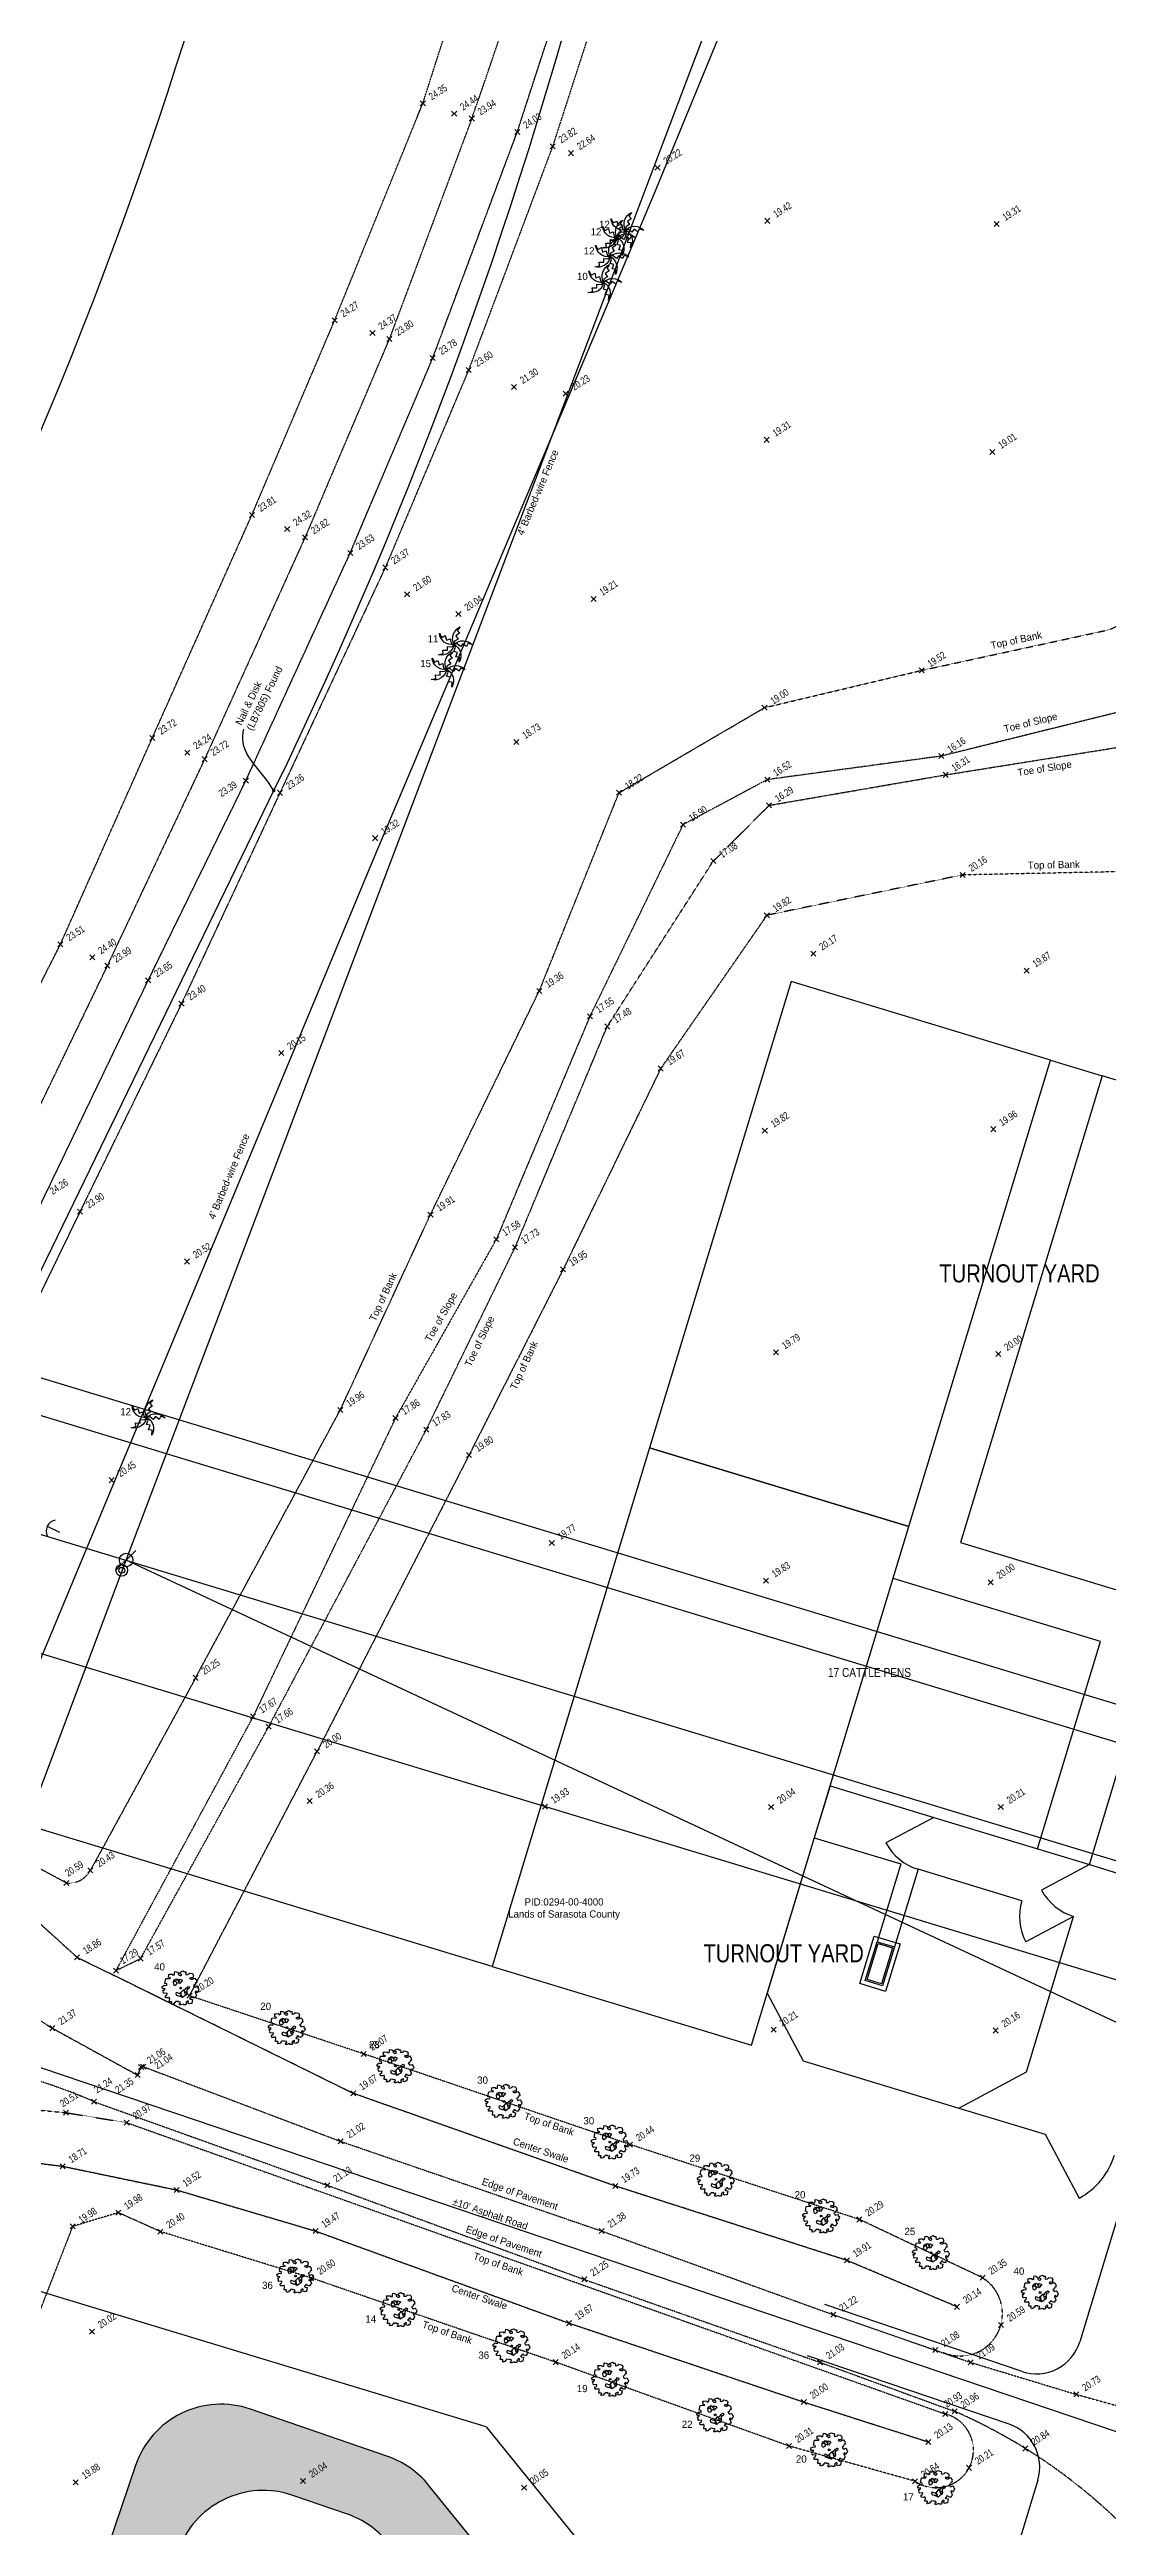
# Model space of a CAD drawing. Header units: inches. Extents: x -625442 to 34963, y -27993 to 66986.
# Drawn here: x -460169 to -457358, y 29336 to 35919 of the extents above; entities that cross this region are included whole.
import ezdxf
from ezdxf.enums import TextEntityAlignment as Align

# ---------------------------------------------------------------- set-up
doc = ezdxf.new("R2010")
doc.units = ezdxf.units.IN
doc.header["$LTSCALE"] = 0.5
doc.header["$MEASUREMENT"] = 0
for name, pattern in [('CENTER2', [1.125, 0.75, -0.125, 0.125, -0.125]), ('CENTERX2', [4, 2.5, -0.5, 0.5, -0.5]), ('DASHED2', [0.375, 0.25, -0.125]), ('DIVIDE2', [0.625, 0.25, -0.125, 0, -0.125, 0, -0.125])]:
    doc.linetypes.add(name, pattern=pattern)
for name, color, linetype in [('A-ANNO-TEXT', 30, 'Continuous'), ('BOUNDARY', 7, 'Continuous'), ('CL_ROAD', 227, 'CENTER2'), ('CL_SWALE', 227, 'CENTERX2'), ('EASEMENT', 7, 'Continuous'), ('EDGE OF PAVEMENT', 253, 'DASHED2'), ('FENCE', 7, 'FEN_LINE'), ('GUY WIRE', 10, 'Continuous'), ('OVERHEAD WIRE', 251, 'OHE_POWER_LINE'), ('P-BELOW-LIGHT', 143, 'Continuous'), ('P-WALL', 90, 'Continuous'), ('POWER POLE WOODMARK', 2, 'Continuous'), ('SPOT ELEVATION TEXT', 252, 'Continuous'), ('SURVEY MONUMENTS', 1, 'Continuous'), ('TEXT', 7, 'Continuous'), ('TOE OF SLOPE', 36, 'DIVIDE2'), ('TOP OF BANK', 252, 'DASHED2'), ('Trees-Anno', 43, 'Continuous'), ('TreesMARK', 46, 'Continuous'), ('U Pedestal', 3, 'Continuous')]:
    doc.layers.add(name, color=color, linetype=linetype)
doc.styles.add('1-8T', font='Arial.ttf', dxfattribs={"width": 0.8, "height": 24})
doc.styles.add('BLDG', font='IC-Romans.shx', dxfattribs={"width": 0.8})
doc.styles.add('ROMANS', font='ROMANS.SHX', dxfattribs={"height": 0.2})
doc.styles.get("Standard").update_dxf_attribs({"font": 'Arial.ttf'})
doc.styles.add('TXT', font='IC-Romans.shx')
doc.linetypes.add('FEN_LINE', pattern='A,0.5,-0.2,[" X ",Standard,S=0.1,R=0,X=-0.1,Y=-0.05],-0.25', length=0.95)
doc.linetypes.add('OHE_POWER_LINE', pattern='A,0.43,["OE",ROMANS,S=0.07,R=0,X=0,Y=-0.036398],0.009979,-0.121091', length=0.56107)
doc.dimstyles.new('20 SCALE', dxfattribs={"dimtxt": 1.6, "dimasz": 2, "dimexe": 0.18, "dimexo": 0.0625, "dimgap": 0.04, "dimtad": 0, "dimdec": 1, "dimzin": 0, "dimdsep": 46, "dimtxsty": 'BLDG', "dimcen": 0.09, "dimaunit": 1, "dimadec": 4, "dimazin": 0, "dimtfac": 1, "dimtdec": 1, "dimtofl": 0, "dimtmove": 2, "dimatfit": 3, "dimfxl": 1, "dimtolj": 1, "dimtzin": 0, "dimarcsym": 0})

# ---------------------------------------------------------------- blocks, each defined once
blk = doc.blocks.new('SPT10')
at = {"color": 0, "linetype": 'Continuous'}
for p, q in [((-0.35, -0.35), (0.35, 0.35)), ((0.35, -0.35), (-0.35, 0.35))]:
    blk.add_line(p, q, dxfattribs=at)
blk = doc.blocks.new('SPT3')
at = {"color": 0, "linetype": 'ByBlock', "const_width": 0.25, "flags": 128}
blk.add_lwpolyline([(-0.125, 0, 1), (0.125, 0, 1)], format="xyb", close=True, dxfattribs=at)
blk = doc.blocks.new('TREE11')
at = {"linetype": 'Continuous'}
for p, q in [((-0.134, 0.178), (-0.184, 0.176)), ((-0.156, 0.177), (-0.179, 0.211)), ((-0.132, 0.24), (-0.134, 0.178)), ((-0.134, 0.178), (-0.103, 0.129)), ((-0.094, 0.242), (-0.047, 0.184)), ((-0.034, 0.247), (-0.058, 0.14)), ((0.006, -0.194), (-0.03, -0.231)), ((0.008, -0.119), (0.006, -0.244)), ((0.008, -0.167), (0.027, -0.23)), ((0.027, -0.23), (0.058, -0.256)), ((0.065, -0.059), (0.113, -0.104)), ((0.096, -0.089), (0.115, -0.156)), ((0.113, -0.104), (0.17, -0.108)), ((0.115, -0.156), (0.157, -0.173)), ((0.141, -0.107), (0.163, -0.133))]:
    blk.add_line(p, q, dxfattribs=at)
for points in [[(-0.04, 0.357), (-0.015, 0.344), (0.008, 0.351), (0.028, 0.361), (0.015, 0.389), (-0.027, 0.402), (-0.019, 0.434), (0.006, 0.451), (0.063, 0.474), (0.102, 0.449), (0.138, 0.447), (0.147, 0.41), (0.136, 0.393), (0.141, 0.378), (0.17, 0.37), (0.196, 0.378), (0.22, 0.391), (0.243, 0.415), (0.313, 0.402), (0.339, 0.381), (0.35, 0.351), (0.344, 0.329), (0.34, 0.28), (0.289, 0.282), (0.248, 0.275), (0.265, 0.252), (0.293, 0.244), (0.328, 0.244), (0.361, 0.265), (0.39, 0.275), (0.412, 0.246), (0.437, 0.224), (0.433, 0.195), (0.446, 0.154), (0.413, 0.148), (0.388, 0.092), (0.354, 0.079), (0.368, 0.058), (0.388, 0.027), (0.422, 0.031), (0.457, 0.043), (0.483, 0.016), (0.474, 0.001), (0.503, -0.026), (0.494, -0.071), (0.476, -0.084), (0.45, -0.136), (0.429, -0.087), (0.398, -0.104), (0.399, -0.119), (0.44, -0.196), (0.432, -0.226), (0.411, -0.238), (0.409, -0.268), (0.363, -0.268), (0.329, -0.255), (0.315, -0.23), (0.28, -0.238), (0.276, -0.273), (0.246, -0.282), (0.266, -0.303), (0.327, -0.315), (0.32, -0.365), (0.306, -0.423), (0.28, -0.423), (0.248, -0.44), (0.207, -0.421), (0.216, -0.36), (0.179, -0.362), (0.166, -0.381), (0.14, -0.4), (0.162, -0.419), (0.138, -0.464), (0.091, -0.464), (0.072, -0.441), (0.001, -0.467), (-0.033, -0.467), (-0.028, -0.422), (-0.003, -0.413), (-0.014, -0.379), (-0.063, -0.389), (-0.062, -0.374), (-0.141, -0.37), (-0.149, -0.404), (-0.177, -0.406), (-0.18, -0.435), (-0.24, -0.45), (-0.26, -0.42), (-0.236, -0.405), (-0.254, -0.38), (-0.315, -0.38), (-0.303, -0.291), (-0.316, -0.259), (-0.349, -0.272), (-0.418, -0.27), (-0.422, -0.212), (-0.383, -0.196), (-0.372, -0.151), (-0.384, -0.142), (-0.455, -0.151), (-0.484, -0.125), (-0.473, -0.106), (-0.49, -0.053), (-0.458, -0.053), (-0.439, -0.033), (-0.432, -0.017), (-0.493, -0.016), (-0.518, 0.028), (-0.497, 0.053), (-0.45, 0.082), (-0.409, 0.069), (-0.382, 0.08), (-0.388, 0.119), (-0.437, 0.131), (-0.412, 0.266), (-0.287, 0.27), (-0.282, 0.283), (-0.337, 0.3), (-0.331, 0.357), (-0.341, 0.379), (-0.305, 0.383), (-0.238, 0.387), (-0.216, 0.358), (-0.176, 0.368), (-0.17, 0.404), (-0.164, 0.459), (-0.113, 0.45), (-0.059, 0.418), (-0.073, 0.387)], [(-0.118, 0.258), (-0.067, 0.236), (-0.022, 0.249), (0.027, 0.23), (0.047, 0.196), (0.015, 0.181), (-0.022, 0.128), (-0.087, 0.145), (-0.114, 0.117), (-0.121, 0.09), (-0.174, 0.064), (-0.194, 0.1), (-0.201, 0.17), (-0.18, 0.224), (-0.136, 0.243)], [(0.014, -0.114), (0.079, -0.044), (0.118, -0.048), (0.163, 0.008), (0.206, 0.048), (0.241, 0.034), (0.227, -0.023), (0.185, -0.025), (0.166, -0.07), (0.171, -0.149), (0.145, -0.196), (0.088, -0.232), (0.048, -0.263), (-0.004, -0.237), (-0.053, -0.224), (-0.108, -0.207), (-0.126, -0.167), (-0.115, -0.115), (-0.029, -0.154)]]:
    blk.add_lwpolyline(points, close=True, dxfattribs=at)
blk.add_circle((0, 0), 0.0248, dxfattribs=at)
blk = doc.blocks.new('TR_PALM')
at = {"flags": 128}
blk.add_lwpolyline([(0, 0, -0.423359), (0.213, -0.004), (0.161, 0.014), (0.143, -0.022), (0.101, 0.009), (0.074, -0.024), (0.035, 0.008), (0, 0.001, -0.425081), (0.059, -0.206), (0.064, -0.148), (0.021, -0.143), (0.04, -0.091), (-0.001, -0.08), (0.016, -0.032), (0.001, 0, -0.432562), (-0.179, -0.119), (-0.124, -0.106), (-0.129, -0.064), (-0.075, -0.066), (-0.075, -0.022), (-0.024, -0.026), (0, 0, -0.439984), (-0.168, 0.13), (-0.142, 0.082), (-0.101, 0.103), (-0.088, 0.051), (-0.045, 0.066), (-0.035, 0.015), (-0.001, 0.001, -0.429715), (0.069, 0.202), (0.037, 0.16), (0.064, 0.129), (0.021, 0.1), (0.046, 0.063), (0.003, 0.038), (-0.001, 0.001)], format="xyb", dxfattribs=at)
blk = doc.blocks.new('TREE9')
at = {"xscale": 2.399999904, "yscale": 2.399999904, "zscale": 2.399999904}
blk.add_blockref('TR_PALM', (-0.001, -0.001), dxfattribs=at)
blk = doc.blocks.new('SPT26')
at = {"color": 0, "linetype": 'Continuous'}
for radius in [0.5, 0.25]:
    blk.add_circle((0, 0), radius, dxfattribs=at)
blk = doc.blocks.new('SPT28')
at = {"color": 0, "linetype": 'Continuous'}
blk.add_line((0.53, 0.53), (-0.53, -0.53), dxfattribs=at)
blk.add_circle((0, 0), 0.375, dxfattribs=at)
blk = doc.blocks.new('SPT51')
at = {"color": 0, "linetype": 'Continuous'}
blk.add_line((0, 0), (0, 0.375), dxfattribs=at)
blk.add_arc((0, 0.3125), 0.3125, 216.869898, 323.130102, dxfattribs=at)

msp = doc.modelspace()

# ---------------------------------------------------------------- hatches: boundary and pattern name
at = {"layer": 'P-BELOW-LIGHT'}
h = msp.add_hatch(dxfattribs=at)
h.set_pattern_fill('DASH', color=256, scale=200)
h.set_pattern_definition([(0, (-120000, 3e-11), (25, 25), [25, -25])])
h.paths.add_polyline_path([(-459161.96434, 29446.30364, 0.1404750154), (-459270.28562, 29522.16933), (-459635.25029, 29647.93575, 0.4156598849), (-459940.73033, 29498.10079), (-460179.35857, 28794.36248), (-460011.67886, 28728.34108), (-459828.35274, 29268.98797, -0.4156598849), (-459522.8727, 29418.82293), (-459377.70346, 29368.79777, -0.1404750154), (-459269.38219, 29292.93209), (-458435.15319, 28262.77808, -0.1555351736), (-458382.14954, 28126.96768), (-458151.0016, 28050.32436, 0.2317559926), (-458198.1553, 28256.13673)])
h.paths.add_polyline_path([(-458358.46508, 27776.76912), (-458206.90648, 27943.84911, 0.1273003081), (-458151.0016, 28050.32436), (-458382.14954, 28126.96768, -0.202768241), (-458443.90437, 27950.49046), (-458491.78619, 27897.70497, 0.0964335083), (-458574.92523, 27760.39817), (-458797.15728, 27155.68682, 0.0374744264), (-458814.36618, 27095.2192), (-458835.5481, 26991.97352, -0.3538637408), (-459068.733, 26800.21504), (-459727.30819, 26794.95104, -0.2516166895), (-459928.27883, 26900.86076), (-460329.53081, 27496.5395, -0.2340668902), (-460357.76708, 27707.69266), (-460011.67886, 28728.34108), (-460179.35857, 28794.36248), (-460556.86151, 27681.06893, 0.2340668902), (-460528.62524, 27469.91578), (-460023.54151, 26720.09358, 0.2516166895), (-459822.57086, 26614.18386), (-458921.67277, 26621.38474, 0.3538637408), (-458688.48787, 26813.14322), (-458638.03881, 27059.04381, -0.0374744264), (-458628.20516, 27093.59673), (-458405.9731, 27698.30809, -0.0964335083)])
h.paths.add_polyline_path([(-458277.77712, 28249.1652), (-458218.81139, 28287.45799), (-458234.497, 28311.6117), (-458293.46273, 28273.31891)], flags=24)
h.paths.add_polyline_path([(-460061.42445, 28867.10932), (-460004.299, 28904.20702), (-460019.98461, 28928.36073), (-460077.11005, 28891.26304)], flags=24)
h.paths.add_polyline_path([(-459478.0345, 29455.20744), (-459417.84191, 29494.29696), (-459433.52752, 29518.45067), (-459493.7201, 29479.36115)], flags=24)
h.paths.add_polyline_path([(-458886.52034, 28857.22543), (-458827.55461, 28895.51822), (-458843.24022, 28919.67193), (-458902.20595, 28881.37914)], flags=24)
h.paths.add_polyline_path([(-460085.67697, 27068.77122), (-460028.55153, 27105.86892), (-460044.23713, 27130.02264), (-460101.36258, 27092.92494)], flags=24)

# ---------------------------------------------------------------- linework, layer by layer
at = {"layer": 'BOUNDARY'}
msp.add_lwpolyline([(-455220.80268, 64043.88481), (-455998.24827, 63093.9977, 0.1626301766), (-458581.27069, 56302.95768), (-459295.33756, 38905.7259, -0.1030827088), (-460436.51138, 34369.63044), (-464041.13928, 26943.56825, -0.0480698895), (-465759.29655, 24128.35616), (-472751.13138, 14816.23434, -0.0821429728), (-475452.61013, 12233.93995), (-476282.58151, 11667.43194, -0.0683606838), (-479075.16348, 10275.42918), (-484667.80823, 8385.33493, -0.0559828453), (-486544.08142, 7977.44989), (-486582.75851, 7973.48282, 0.1646773725), (-490598.35836, 6138.4667), (-491667.98157, 5131.84879, 0.0898707178), (-494097.89113, 1844.09453)], format="xyb", dxfattribs=at)
at = {"layer": 'CL_ROAD'}
msp.add_lwpolyline([(-463415.81911, 26278.85106), (-463083.91425, 26823.08728), (-462806.24996, 27353.88551), (-462518.94764, 27921.17188), (-462258.80252, 28472.3442), (-461988.51302, 29053.4341), (-461739.13905, 29591.55351), (-461443.23432, 30180.54676), (-461206.61389, 30715.9731), (-460956.09777, 31255.70594), (-460702.23985, 31783.04412), (-460442.86979, 32332.66988), (-460184.36452, 32867.21318), (-459907.13214, 33444.93484), (-459647.64983, 33975.56318), (-459370.29159, 34580.98633), (-459150.83267, 35099.35513), (-458926.27925, 35700.16904), (-458695.84047, 36408.25936)], dxfattribs=at)
at = {"layer": 'CL_SWALE'}
for points in [[(-457757.71611, 29919.90593), (-458050.52164, 30043.15983), (-458665.97629, 30240.87365), (-459362.07126, 30487.2471), (-460095.96041, 30848.63522), (-460294.58022, 31029.1237), (-460487.02393, 31226.74397)], [(-460849.64089, 30349.02273), (-460621.10657, 30329.4764), (-460335.73026, 30318.78677), (-460134.57433, 30293.55131), (-459831.16428, 30230.48266), (-459462.34425, 30121.26478), (-458788.77587, 29876.52044), (-458164.97019, 29666.85467), (-457833.99594, 29560.83747)]]:
    msp.add_lwpolyline(points, dxfattribs=at)
at = {"layer": 'DEFPOINTS'}
for p, q in [((-448337.03464, 28789.57021), (-463290.05203, 33328.41142)), ((-448364.91824, 28697.70888), (-463317.93563, 33236.55009)), ((-448450.78833, 28407.69444), (-463403.80572, 32946.53565)), ((-448536.65843, 28117.67999), (-463489.67582, 32656.5212)), ((-455544.08856, 28980.92819), (-463032.09318, 31516.63423))]:
    msp.add_line(p, q, dxfattribs=at)
msp.add_lwpolyline([(-458435.15319, 28262.77808), (-459269.38219, 29292.93209, 0.1404750154), (-459377.70346, 29368.79777), (-459522.8727, 29418.82293, 0.4156598849), (-459828.35274, 29268.98797), (-460357.76708, 27707.69266, 0.2340668902), (-460329.53081, 27496.5395), (-459928.27883, 26900.86076, 0.2516166895), (-459727.30819, 26794.95104), (-459068.733, 26800.21504, 0.3538637408), (-458835.5481, 26991.97352), (-458814.36618, 27095.2192, -0.0374744264), (-458797.15728, 27155.68682), (-458574.92523, 27760.39817, -0.0964335083), (-458491.78619, 27897.70497), (-458443.90437, 27950.49046, 0.369971423)], format="xyb", close=True, dxfattribs=at)
at = {"layer": 'EASEMENT'}
msp.add_lwpolyline([(-455255.35094, 62485.96518, 0.1626301766), (-457622.07832, 56263.58777), (-458336.14519, 38866.35599, -0.1030827088), (-459572.87769, 33950.42063), (-463177.50559, 26524.35845, -0.0480698895), (-464991.60308, 23551.94768), (-471983.43791, 14239.82586, -0.0821429728), (-474911.40353, 11441.03679), (-475741.37491, 10874.52878, -0.0683606838), (-478767.79985, 9365.96362), (-484360.4446, 7475.86938, -0.0559828453), (-486446.12912, 7022.46018), (-486484.80621, 7018.49311, 0.1646773725), (-489940.43815, 5439.36656), (-491010.06136, 4432.74865, 0.0898707178), (-493236.49712, 1420.3017)], format="xyb", dxfattribs=at)
at = {"layer": 'EDGE OF PAVEMENT'}
for points in [[(-458822.87531, 36437.17716, -0.0154318935), (-459047.19097, 35735.71479), (-459266.52038, 35149.5342), (-459490.39874, 34622.40955), (-459757.16687, 34033.08692), (-460015.72036, 33484.0535), (-460287.13178, 32921.48979), (-460550.24963, 32375.32108), (-460808.97373, 31823.51402), (-461056.61551, 31298.52369), (-461299.30332, 30766.06373), (-461545.93704, 30231.1613), (-461833.59532, 29642.48408), (-462091.71524, 29107.0741), (-462367.26167, 28526.12593), (-462627.15995, 27983.58295), (-462909.837, 27417.01012), (-463200.4082, 26877.48219), (-463507.29575, 26340.46451)], [(-460374.34373, 30843.2301, 0.0874549709), (-460161.5942, 30660.48368), (-459935.17794, 30535.76931), (-459925.64002, 30557.25942), (-459920.39602, 30558.36133), (-459395.53794, 30359.57343), (-458702.02267, 30121.33596), (-458086.39534, 29898.85273), (-457721.79522, 29772.19309), (-457441.19241, 29687.20348), (-457293.59024, 29646.24827)], [(-463316.04759, 26227.6778), (-462999.57587, 26772.30209), (-462711.88929, 27310.64956), (-462428.58954, 27885.51599), (-462162.74071, 28435.54641), (-461892.31426, 29018.27621), (-461640.48566, 29552.46572), (-461347.17646, 30154.8772), (-461286.64485, 30288.69018, -0.0921253929), (-461211.14042, 30374.888), (-461142.48043, 30424.88677), (-461031.04359, 30494.25608, -0.149683944), (-460743.69283, 30570.58593), (-460450.49015, 30574.35917, -0.0738589432), (-460051.21507, 30465.18934), (-459430.7017, 30242.82683), (-458748.36685, 29992.61674), (-458121.80602, 29772.34192), (-457764.08735, 29641.93724, -0.083848998), (-457351.41667, 29371.85008), (-457077.02508, 29113.85756), (-456688.73185, 28741.85482), (-456532.46994, 28555.50208)]]:
    msp.add_lwpolyline(points, format="xyb", dxfattribs=at)
msp.add_lwpolyline([(-458597.1404, 36390.54701), (-458832.59079, 35661.54562), (-459055.75037, 35067.33131), (-459277.16178, 34542.38993), (-459557.07578, 33943.53682), (-459818.46022, 33383.50123), (-460088.24324, 32830.54393), (-460359.20099, 32271.30445)], dxfattribs=at)
at = {"layer": 'FENCE'}
msp.add_line((-459009.10712, 29600.7675), (-457705.08443, 27990.48518), dxfattribs=at)
for points in [[(-458993.44115, 30824.50645), (-460360.9494, 31239.60012), (-459303.64875, 33777.85477), (-458562.07734, 35537.54031), (-457937.55289, 37055.09066), (-457806.37529, 39056.54679), (-457655.26042, 41219.26017), (-457554.34276, 42763.95999)], [(-459009.10712, 29600.7675), (-460845.6204, 30158.22302), (-463020.63574, 26009.28875)]]:
    msp.add_lwpolyline(points, dxfattribs=at)
at = {"layer": 'OVERHEAD WIRE'}
for points in [[(-456603.2799, 30334.37478), (-459965.50712, 31904.49087), (-458238.50498, 36464.53545), (-457892.33383, 41118.22265), (-457570.38244, 45371.53407)], [(-461639.83972, 27442.09527), (-459965.50712, 31904.49087)]]:
    msp.add_lwpolyline(points, dxfattribs=at)
at = {"layer": 'P-BELOW-LIGHT'}
for p, q in [((-457018.00551, 31190.50149), (-457358.31334, 30069.37195)), ((-457358.31334, 30069.37195), (-457431.89871, 29826.94812)), ((-457585.21468, 29748.14272), (-458109.48783, 29925.68035)), ((-457619.82695, 29607.83116), (-458155.675, 29789.28846)), ((-457543.48959, 29459.31675), (-457626.1982, 29186.83679))]:
    msp.add_line(p, q, dxfattribs=at)
msp.add_lwpolyline([(-458016.60147, 30778.8092), (-457978.26151, 30905.11853), (-457909.36551, 30884.20583), (-457947.70547, 30757.8965)], close=True, dxfattribs=at)
msp.add_lwpolyline([(-458198.1553, 28256.13673), (-459161.96434, 29446.30364, 0.1404750154), (-459270.28562, 29522.16933), (-459635.25029, 29647.93575, 0.4156598849), (-459940.73033, 29498.10079), (-460556.86151, 27681.06893, 0.2340668902), (-460528.62524, 27469.91578), (-460023.54151, 26720.09358, 0.2516166895), (-459822.57086, 26614.18386), (-458921.67277, 26621.38474, 0.3538637408), (-458688.48787, 26813.14322), (-458638.03881, 27059.04381, -0.0374744264), (-458628.20516, 27093.59673), (-458405.9731, 27698.30809, -0.0964335083), (-458358.46508, 27776.76912), (-458206.90648, 27943.84911, 0.369971423)], format="xyb", close=True, dxfattribs=at)
for centre, radius, start, end in [((-457819.77012, 31220.68862), 144, 208.114849561, 253.114849563), ((-457406.39411, 31095.2124), 144, 208.114849561, 253.114849563), ((-457448.21952, 30957.4204), 144, 163.114849563, 208.114849561), ((-457523.65981, 30378.36879), 192, 298.114849561, 343.114849563), ((-457546.72538, 29861.80262), 120, 251.292062208, 343.114849562), ((-457658.31626, 29494.17126), 120, 343.114849562, 71.292062208)]:
    msp.add_arc(centre, radius, start, end, dxfattribs=at)
at = {"layer": 'P-WALL'}
for p, q in [((-457509.79845, 33233.42744), (-457372.00644, 33191.60203)), ((-457376.88449, 31688.20581), (-457928.0525, 31855.50743)), ((-457544.18612, 31137.03781), (-457376.88449, 31688.20581)), ((-457406.39411, 31095.2124), (-457239.09249, 31646.3804)), ((-457819.77012, 31220.68862), (-457946.7788, 31152.82999)), ((-457907.52619, 31096.83842), (-457970.2643, 30890.15042)), ((-457861.59552, 31082.89662), (-457924.33363, 30876.20861)), ((-457406.39411, 31095.2124), (-457533.4028, 31027.35377)), ((-457448.21952, 30957.4204), (-457575.22821, 30889.56177)), ((-457523.65981, 30378.36879), (-457433.18163, 30209.02388))]:
    msp.add_line(p, q, dxfattribs=at)
for points in [[(-458198.75845, 33442.55446), (-458575.1871, 32202.42646), (-457886.22709, 31993.29943), (-457509.79845, 33233.42744)], [(-457372.00644, 33191.60203), (-457748.43509, 31951.47403), (-457059.47509, 31742.347), (-456683.04644, 32982.47501)], [(-458575.1871, 32202.42646), (-458993.44115, 30824.50645), (-458304.48114, 30615.37942), (-457886.22709, 31993.29943)], [(-458001.63335, 30786.80642), (-457970.2643, 30890.15042), (-457924.33363, 30876.20861), (-457955.70268, 30772.86461)], [(-457996.64398, 30789.47215), (-457967.59856, 30885.16104), (-457929.323, 30873.54288), (-457958.36842, 30777.85399)]]:
    msp.add_lwpolyline(points, close=True, dxfattribs=at)
for points in [[(-458095.35412, 31304.33943), (-458137.17952, 31166.54743), (-457907.52619, 31096.83842)], [(-458095.35412, 31304.33943), (-457819.77012, 31220.68862)], [(-457819.77012, 31220.68862), (-457406.39411, 31095.2124)], [(-458137.17952, 31166.54743), (-458262.65574, 30753.17142), (-458166.68914, 30573.55402), (-457753.31314, 30448.0778), (-457573.69574, 30544.0444), (-457448.21952, 30957.4204)], [(-457586.01152, 30999.24581), (-457861.59552, 31082.89662)], [(-457406.39411, 31095.2124), (-457314.53278, 31067.3288)], [(-457753.31314, 30448.0778), (-457523.65981, 30378.36879)]]:
    msp.add_lwpolyline(points, dxfattribs=at)
at = {"layer": 'TOE OF SLOPE'}
for points in [[(-457030.02076, 36269.88762), (-456624.70658, 35808.29825), (-456399.96133, 35486.40379), (-456216.91878, 35103.08154), (-456211.33599, 34817.86233), (-456262.45305, 34559.10121, -0.1053924813), (-456403.07623, 34231.1183), (-456604.4849, 34194.60883), (-456904.14602, 34150.88367), (-457316.24795, 34161.09796), (-457799.59558, 34041.14377), (-458262.26339, 33978.62407), (-458486.28269, 33858.67479), (-458733.49402, 33349.77384), (-458982.08398, 32757.01794), (-459249.92637, 32282.00732), (-459628.31912, 31488.73918), (-459992.89845, 30813.49179), (-459927.18247, 30845.66053)], [(-459927.18247, 30845.66053), (-459586.72259, 31461.86903), (-459168.05423, 32251.07793), (-458932.09133, 32735.54665), (-458687.41315, 33322.53168), (-458405.64803, 33762.03083), (-458257.28703, 33910.36966), (-457788.41879, 33991.42096), (-457302.93051, 34068.87954), (-456923.84988, 34047.62343), (-456565.73975, 34013.98147, 0.2737642393), (-456190.95867, 34547.23375), (-456050.27915, 35017.9434), (-455823.09613, 35035.76952), (-455394.65077, 34902.22698), (-454916.80917, 34552.87563), (-454475.09165, 34030.80662), (-454091.65168, 33524.97988), (-453721.6326, 33006.52942), (-453376.28769, 32578.464)]]:
    msp.add_lwpolyline(points, format="xyb", dxfattribs=at)
at = {"layer": 'TOP OF BANK'}
for points in [[(-463612.27716, 26401.52853), (-463300.16494, 26928.04014), (-463043.19454, 27478.21184), (-462773.8487, 28049.01205), (-462512.1303, 28589.69922), (-462242.023, 29177.96393), (-462001.16339, 29720.9616), (-461720.69178, 30300.3233), (-461475.23464, 30843.87838), (-461189.06559, 31376.77666), (-460954.35496, 31885.05895), (-460695.73837, 32433.70202), (-460425.07705, 32975.4574), (-460140.27179, 33540.88554), (-459896.00577, 34089.55894), (-459631.5443, 34681.83316), (-459411.64622, 35199.19626), (-459177.25322, 35776.08766), (-458957.64349, 36462.59911)], [(-456467.10027, 33790.44751), (-456726.1177, 33738.77652), (-456957.67218, 33854.76028), (-457292.64251, 33734.68778), (-457742.67696, 33725.34869), (-458263.2381, 33618.1027), (-458545.25183, 33210.95181), (-458804.71128, 32676.88328), (-459054.48915, 32183.85431), (-459458.15715, 31396.02055)], [(-457690.01994, 29997.08082), (-458017.28166, 30152.03534), (-458627.02664, 30351.21924), (-459334.72829, 30592.16538), (-459797.21455, 30746.55556), (-459458.15715, 31396.02055)], [(-460988.9032, 30322.87825), (-460843.39035, 30461.94299), (-460517.78956, 30464.32642), (-460259.13811, 30448.58334), (-460125.08382, 30435.88967), (-459963.9464, 30409.40981), (-457789.04588, 29635.02271)]]:
    msp.add_lwpolyline(points, dxfattribs=at)
for points in [[(-459781.06814, 31591.50751), (-459396.73438, 32303.05454), (-459156.95684, 32822.75628), (-458867.89712, 33417.12071), (-458656.00011, 33943.78394), (-458269.58684, 34169.92372), (-457852.20729, 34269.02262), (-457351.51152, 34377.61752), (-457120.09703, 34498.25224), (-456835.15346, 34361.58784, 0.5020543308), (-456629.41592, 34755.76651), (-456764.12226, 35178.57194), (-456971.78602, 35575.20639), (-457343.06698, 36136.52075, -0.1251289823)], [(-459781.06814, 31591.50751), (-460060.66165, 31079.87861, -0.3008171014), (-460124.42726, 31046.17339), (-460238.29892, 31107.20891), (-460431.05817, 31298.44456), (-460541.83863, 31393.63356), (-460618.82453, 31285.44089)], [(-457789.04588, 29635.02271, -1.188819924), (-457869.55986, 29456.38016), (-458204.39056, 29549.92715), (-458824.18793, 29772.75172), (-459474.03546, 29996.51423), (-459874.71984, 30119.89907), (-459986.60247, 30170.10009), (-460107.93616, 30133.54559), (-460373.61444, 29450.15708)], [(-457690.01994, 29997.08082, -0.9286562843), (-457795.23975, 29798.7056)]]:
    msp.add_lwpolyline(points, format="xyb", dxfattribs=at)

# ---------------------------------------------------------------- block references
at = {"layer": 'GUY WIRE', "xscale": 95.99999999999999, "yscale": 95.99999999999999, "zscale": 95.99999999999999, "rotation": 244.1771996752772}
msp.add_blockref('SPT51', (-460175.33599, 31994.36491), dxfattribs=at)
at = {"layer": 'POWER POLE WOODMARK', "xscale": 48, "yscale": 48, "zscale": 48}
msp.add_blockref('SPT28', (-459965.50712, 31904.49087), dxfattribs=at)
at = {"layer": 'SPOT ELEVATION TEXT', "xscale": 19.2, "yscale": 19.2, "zscale": 19.2}
for p in [(-459177.25322, 35776.08766), (-459094.00541, 35748.50665), (-459047.19097, 35735.71479), (-458926.27925, 35700.16904), (-458832.59079, 35661.54562), (-458783.78633, 35643.51499), (-458553.8136, 35604.85641), (-458261.93652, 35463.72637), (-457653.01675, 35455.4085), (-459411.64622, 35199.19626), (-459311.00509, 35165.5704), (-459266.52038, 35149.5342), (-459150.83267, 35099.35513), (-459055.75037, 35067.33131), (-458935.02715, 35022.04241), (-458797.99353, 35004.4657), (-458263.79358, 34881.72646), (-457664.21676, 34849.34921), (-459631.5443, 34681.83316), (-459537.71802, 34644.39499), (-459490.39874, 34622.40955), (-459370.29159, 34580.98633), (-459277.16178, 34542.38993), (-459218.87743, 34471.00054), (-458723.71316, 34458.90729), (-459082.54321, 34418.54515), (-457852.20729, 34269.02262), (-458269.58684, 34169.92372), (-459896.00577, 34089.55894), (-459802.81248, 34050.53203), (-459757.16687, 34033.08692), (-458928.60625, 34078.37822), (-457799.59558, 34041.14377), (-459647.64983, 33975.56318), (-458262.26339, 33978.62407), (-457788.41879, 33991.42096), (-459557.07578, 33943.53682), (-458656.00011, 33943.78394), (-458257.28703, 33910.36966), (-458486.28269, 33858.67479), (-459303.9828, 33823.05446), (-458405.64803, 33762.03083), (-457742.67696, 33725.34869), (-458263.2381, 33618.1027), (-460140.27179, 33540.88554), (-460055.74656, 33506.20347), (-458139.71608, 33516.23742), (-460015.72036, 33484.0535), (-459907.13214, 33444.93484), (-457572.89978, 33471.08609), (-459818.46022, 33383.50123), (-458867.89712, 33417.12071), (-458733.49402, 33349.77384), (-458687.41315, 33322.53168), (-459553.39171, 33252.16735), (-458545.25183, 33210.95181), (-458268.57643, 33045.37056), (-457661.79977, 33049.65247), (-460088.24324, 32830.54393), (-459156.95684, 32822.75628), (-458982.08398, 32757.01794), (-458932.09133, 32735.54665), (-459803.91406, 32697.98926), (-458804.71128, 32676.88328), (-458239.0916, 32456.3041), (-457648.22217, 32452.02305), (-459396.73438, 32303.05454), (-459249.92637, 32282.00732), (-459168.05423, 32251.07793), (-459054.48915, 32183.85431), (-460004.14618, 32116.90024), (-458834.6207, 31949.99522), (-458265.74799, 31849.97787), (-457668.78201, 31845.58877), (-459781.06814, 31591.50751), (-459628.31912, 31488.73918), (-459586.72259, 31461.86903), (-459458.15715, 31396.02055), (-459477.8945, 31264.15953), (-458852.72733, 31248.95293), (-458251.73775, 31248.56244), (-457641.62403, 31248.23663), (-460060.66165, 31079.87861), (-460124.42726, 31046.17339), (-460095.96041, 30848.63522), (-459992.89845, 30813.49179), (-459927.18247, 30845.66053), (-459797.21455, 30746.55556), (-460161.5942, 30660.48368), (-458245.26457, 30656.16848), (-457655.21358, 30654.29063), (-459925.64002, 30557.25942), (-459920.39602, 30558.36133), (-459334.72829, 30592.16538), (-459935.17794, 30535.76931), (-459362.07126, 30487.2471), (-460125.08382, 30435.88967), (-460051.21507, 30465.18934), (-459963.9464, 30409.40981), (-459395.53794, 30359.57343), (-458627.02664, 30351.21924), (-460134.57433, 30293.55131), (-459831.16428, 30230.48266), (-459430.7017, 30242.82683), (-458665.97629, 30240.87365), (-459986.60247, 30170.10009), (-458017.28166, 30152.03534), (-460107.93616, 30133.54559), (-459874.71984, 30119.89907), (-459462.34425, 30121.26478), (-458702.02267, 30121.33596), (-458050.52164, 30043.15983), (-459474.03546, 29996.51423), (-458748.36685, 29992.61674), (-457690.01994, 29997.08082), (-458086.39534, 29898.85273), (-457757.71611, 29919.90593), (-460056.65815, 29854.05488), (-458788.77587, 29876.52044), (-457641.42639, 29871.92937), (-458824.18793, 29772.75172), (-458121.80602, 29772.34192), (-457815.90106, 29805.02917), (-457721.79522, 29772.19309), (-457441.19241, 29687.20348), (-458164.97019, 29666.85467), (-457789.04588, 29635.02271), (-457764.08735, 29641.93724), (-458204.39056, 29549.92715), (-457833.99594, 29560.83747), (-457725.95044, 29492.06141), (-457576.48138, 29543.35116), (-460099.37882, 29453.69201), (-459495.66465, 29457.178), (-458908.13849, 29438.97981), (-457869.55986, 29456.38016)]:
    msp.add_blockref('SPT10', p, dxfattribs=at)
at = {"layer": 'SURVEY MONUMENTS', "xscale": 19.2, "yscale": 19.2, "zscale": 19.2}
msp.add_blockref('SPT3', (-459573.56939, 33949.84682), dxfattribs=at)
at = {"layer": 'TreesMARK', "color": 46, "xscale": 96, "yscale": 96, "zscale": 96}
for name, p in [('TREE9', (-458638.68135, 35439.31586)), ('TREE9', (-458661.04129, 35419.46464)), ('TREE9', (-458679.33551, 35368.84276)), ('TREE9', (-458697.22386, 35300.78359)), ('TREE9', (-459094.21182, 34337.94994)), ('TREE9', (-459113.80838, 34271.90607)), ('TREE9', (-459910.82888, 32283.67037)), ('TREE11', (-459820.66539, 30766.98755)), ('TREE11', (-459538.63167, 30661.95338)), ('TREE11', (-459249.82566, 30560.11152)), ('TREE11', (-458962.3583, 30465.91626)), ('TREE11', (-458680.13033, 30357.74619)), ('TREE11', (-458398.41271, 30258.51388)), ('TREE11', (-458118.96531, 30161.27806)), ('TREE11', (-457827.19454, 30063.75924)), ('TREE11', (-459515.79927, 30001.60314)), ('TREE11', (-459241.37498, 29912.29138)), ('TREE11', (-457537.31601, 29958.11921)), ('TREE11', (-458941.23956, 29816.05641)), ('TREE11', (-458679.43811, 29727.23296)), ('TREE11', (-458400.71477, 29632.56166)), ('TREE11', (-458097.40104, 29539.89512)), ('TREE11', (-457813.06042, 29439.59343))]:
    msp.add_blockref(name, p, dxfattribs=at)
at = {"layer": 'U Pedestal', "xscale": 31.2, "yscale": 31.2, "zscale": 31.2}
msp.add_blockref('SPT26', (-459977.26367, 31877.36958), dxfattribs=at)

# ---------------------------------------------------------------- texts
at = {"layer": 'A-ANNO-TEXT', "ltscale": 0.5, "style": '1-8T', "width": 0.8}
for s, height, p in [('TURNOUT YARD', 48, (-457804.99869, 32642.52603)), ('17 CATTLE PENS', 24, (-458100.89088, 31593.8028)), ('TURNOUT YARD', 48, (-458431.84745, 30835.56576))]:
    msp.add_text(s, height=height, dxfattribs=at).set_placement(p)
at = {"layer": 'SPOT ELEVATION TEXT', "style": 'BLDG', "width": 0.8}
for s, p in [('24.35', (-459132.14104, 35797.68747)), ('24.44', (-459048.89324, 35770.10647)), ('23.94', (-459002.0788, 35757.3146)), ('24.03', (-458881.16708, 35721.76885)), ('23.82', (-458787.47861, 35683.14543)), ('22.64', (-458738.67415, 35665.11481)), ('20.22', (-458508.70142, 35626.45623)), ('19.42', (-458216.82434, 35485.32618)), ('19.31', (-457607.90457, 35477.00832)), ('24.27', (-459366.53405, 35220.79607)), ('24.37', (-459265.89291, 35187.17021)), ('23.80', (-459221.4082, 35171.13401)), ('23.78', (-459105.72049, 35120.95494)), ('23.60', (-459010.6382, 35088.93112)), ('21.30', (-458889.91497, 35043.64222)), ('20.23', (-458752.88135, 35026.06552)), ('19.31', (-458218.6814, 34903.32628)), ('19.01', (-457619.10459, 34870.94902)), ('23.81', (-459586.43212, 34703.43297)), ('24.32', (-459492.60585, 34665.9948)), ('23.82', (-459445.28657, 34644.00937)), ('23.63', (-459325.17941, 34602.58614)), ('23.37', (-459232.04961, 34563.98975)), ('21.60', (-459173.76525, 34492.60036)), ('19.21', (-458678.60098, 34480.5071)), ('20.04', (-459037.43104, 34440.14496)), ('19.52', (-457807.09511, 34290.62244)), ('19.00', (-458224.47466, 34191.52354)), ('23.72', (-459850.89359, 34111.15875)), ('24.24', (-459757.7003, 34072.13184)), ('18.73', (-458883.49407, 34099.97803)), ('23.72', (-459712.05469, 34054.68673)), ('16.16', (-457754.4834, 34062.74359)), ('16.31', (-457743.30662, 34013.02077)), ('23.39', (-459690.51624, 33945.90091)), ('23.26', (-459511.9636, 33965.13663)), ('18.22', (-458610.88793, 33965.38375)), ('16.52', (-458217.15122, 34000.22388)), ('16.90', (-458441.17051, 33880.2746)), ('16.29', (-458212.17485, 33931.96947)), ('19.32', (-459258.87062, 33844.65427)), ('17.08', (-458360.53585, 33783.63065)), ('20.16', (-457697.56478, 33746.9485)), ('19.82', (-458218.12593, 33639.70252)), ('23.51', (-460095.15961, 33562.48535)), ('24.40', (-460010.63438, 33527.80329)), ('23.99', (-459970.60818, 33505.65332)), ('20.17', (-458094.60391, 33537.83723)), ('19.87', (-457527.7876, 33492.6859)), ('23.65', (-459862.01997, 33466.53466)), ('19.36', (-458822.78495, 33438.72053)), ('23.40', (-459773.34804, 33405.10104)), ('17.55', (-458688.38184, 33371.37365)), ('17.48', (-458642.30097, 33344.1315)), ('20.15', (-459508.27954, 33273.76716)), ('19.67', (-458500.13965, 33232.55163)), ('19.82', (-458223.46425, 33066.97038)), ('19.96', (-457616.68759, 33071.25228)), ('24.26', (-460139.25235, 32888.81299)), ('23.90', (-460043.13107, 32852.14374)), ('19.91', (-459111.84467, 32844.35609)), ('17.58', (-458936.9718, 32778.61775)), ('17.73', (-458886.97916, 32757.14646)), ('20.52', (-459758.80188, 32719.58908)), ('19.95', (-458759.59911, 32698.4831)), ('19.79', (-458193.97942, 32477.90392)), ('20.00', (-457603.10999, 32473.62287)), ('19.96', (-459351.62221, 32324.65436)), ('17.86', (-459204.81419, 32303.60714)), ('17.83', (-459122.94205, 32272.67774)), ('19.80', (-459009.37698, 32205.45413)), ('20.45', (-459959.034, 32138.50006)), ('19.77', (-458789.50853, 31971.59503)), ('19.83', (-458220.63581, 31871.57768)), ('20.00', (-457623.66983, 31867.18858)), ('20.25', (-459735.95596, 31613.10732)), ('17.67', (-459583.20695, 31510.33899)), ('17.66', (-459541.61041, 31483.46884)), ('20.00', (-459413.04498, 31417.62036)), ('20.36', (-459432.78232, 31285.75934)), ('19.93', (-458807.61516, 31270.55274)), ('20.04', (-458206.62557, 31270.16226)), ('20.21', (-457596.51186, 31269.83644)), ('20.59', (-460098.43674, 31076.46353)), ('20.43', (-460015.54948, 31101.47843)), ('18.86', (-460050.84824, 30870.23503)), ('17.57', (-459882.07029, 30867.26034)), ('17.29', (-459952.57508, 30843.79693)), ('20.20', (-459752.10238, 30768.15538)), ('21.37', (-460116.48202, 30682.08349)), ('20.21', (-458200.1524, 30677.76829)), ('20.16', (-457610.1014, 30675.89044)), ('20.07', (-459289.61612, 30613.76519)), ('21.06', (-459880.52785, 30578.85924)), ('21.04', (-459860.94, 30564.39039)), ('20.51', (-460112.04822, 30463.90362)), ('21.24', (-460021.39062, 30500.84595)), ('21.35', (-459965.13888, 30500.32292)), ('19.67', (-459316.95909, 30508.84692)), ('20.97', (-459918.83422, 30431.00962)), ('21.02', (-459350.42577, 30381.17324)), ('20.44', (-458581.91447, 30372.81906)), ('18.71', (-460089.46216, 30315.15113)), ('21.13', (-459385.58953, 30264.42664)), ('19.73', (-458620.86411, 30262.47346)), ('19.98', (-459941.49029, 30191.6999)), ('19.52', (-459786.0521, 30252.08247)), ('19.98', (-460062.82399, 30155.1454)), ('20.40', (-459829.60767, 30141.49888)), ('19.47', (-459417.23208, 30142.86459)), ('21.38', (-458656.9105, 30142.93577)), ('20.29', (-457972.16948, 30173.63515)), ('19.91', (-458005.40946, 30064.75964)), ('20.60', (-459428.92329, 30018.11405)), ('21.25', (-458703.25467, 30014.21655)), ('20.35', (-457644.90776, 30018.68064)), ('20.14', (-457712.60394, 29941.50574)), ('20.02', (-460011.54597, 29875.65469)), ('19.67', (-458743.66369, 29898.12025)), ('21.22', (-458041.28317, 29920.45254)), ('20.59', (-457596.31421, 29893.52918)), ('20.14', (-458779.07576, 29794.35153)), ('21.03', (-458076.69385, 29793.94174)), ('21.08', (-457770.78889, 29826.62898)), ('21.09', (-457676.68304, 29793.7929)), ('20.00', (-458119.85801, 29688.45448)), ('20.93', (-457763.40411, 29665.27471)), ('20.96', (-457718.97518, 29663.53705)), ('20.73', (-457396.08024, 29708.8033)), ('20.31', (-458159.27839, 29571.52697)), ('20.13', (-457788.88377, 29582.43729)), ('20.84', (-457531.36921, 29564.95097)), ('19.88', (-460054.26664, 29475.29183)), ('20.04', (-459450.55247, 29478.77782)), ('20.64', (-457824.44768, 29477.97997)), ('20.21', (-457680.83827, 29513.66122)), ('20.05', (-458863.02631, 29460.57963))]:
    msp.add_text(s, height=19.2, rotation=33, dxfattribs=at).set_placement(p, align=Align.CENTER)
at = {"layer": 'TEXT', "char_height": 19.2, "attachment_point": 1, "style": 'TXT'}
for s, insert, rotation in [("4' Barbed-wire Fence", (-458928.23679, 34633.55323), 67.148338523), ('Top of Bank', (-457670.24055, 34344.28118), 12.237234009), ('Nail & Disk \\P(LB7805) Found ', (-459676.40751, 34129.46291), 64.107955621), ('Toe of Slope', (-457635.57756, 34122.16292), 13.937719331), ('Toe of Slope', (-457598.64422, 34006.63991), 9.065012533), ('Top of Bank', (-457570.23183, 33760.60322), 1.188827669), ("4' Barbed-wire Fence", (-459748.34948, 32815.79878), 67.381050512), ('Top of Bank', (-459320.68685, 32545.04389), 65.232566829), ('Toe of Slope', (-459173.0848, 32491.79406), 60.582821803), ('Toe of Slope', (-459067.18785, 32424.89466), 64.031372686), ('Top of Bank', (-458946.53937, 32363.26326), 65.232566829), ('Top of Bank', (-458904.27329, 30437.08566), 341.198197646), ('Center Swale', (-458933.50752, 30370.12317), 341.198197646), ('Edge of Pavement', (-459016.02758, 30263.1302), 341.198197646), ("%%P10' Asphalt Road", (-459093.79208, 30209.73121), 341.198197646), ('Edge of Pavement', (-459058.65455, 30136.80567), 341.198197646), ('Top of Bank', (-459038.96755, 30065.0058), 341.198197646), ('Center Swale', (-459096.41869, 29979.945), 341.198197646), ('Top of Bank', (-459174.74594, 29883.41347), 341.198197646)]:
    msp.add_mtext(s, dxfattribs=dict(at, insert=insert, rotation=rotation))
at = {"layer": 'TEXT', "insert": (-458802.0987, 31005.56761), "char_height": 19.2, "attachment_point": 2, "style": 'TXT'}
msp.add_mtext('PID:0294-00-4000\\PLands of Sarasota County', dxfattribs=at)
at = {"layer": 'Trees-Anno', "char_height": 19.2, "attachment_point": 9, "style": 'TXT'}
for s, insert in [('12', (-458702.90221, 35424.88254)), ('12', (-458680.54226, 35444.73376)), ('12', (-458721.19642, 35374.26066)), ('10', (-458739.08478, 35306.20149)), ('11', (-459136.07273, 34343.36784)), ('15', (-459155.66929, 34277.32397)), ('12', (-459952.68979, 32289.08827)), ('40', (-459862.52631, 30813.66361)), ('20', (-459580.49258, 30708.62944)), ('28', (-459291.68658, 30606.78757)), ('30', (-459004.21921, 30512.59232)), ('30', (-458721.99125, 30404.42225)), ('29', (-458440.27363, 30305.18994)), ('20', (-458160.82622, 30207.95411)), ('25', (-457869.05546, 30110.4353)), ('40', (-457579.17693, 30004.79526)), ('36', (-459575.8154, 29967.22541)), ('14', (-459301.39112, 29877.91365)), ('36', (-459001.25569, 29781.67869)), ('19', (-458739.45424, 29692.85523)), ('22', (-458460.73091, 29598.18394)), ('20', (-458157.41717, 29505.5174)), ('17', (-457873.07656, 29405.2157))]:
    msp.add_mtext(s, dxfattribs=dict(at, insert=insert))

# ---------------------------------------------------------------- leaders
at = {"layer": 'TEXT', "path_type": 1}
msp.add_leader([(-459573.56939, 33949.84682), (-459655.53309, 34097.05682), (-459652.79601, 34113.17187)], dimstyle='20 SCALE', dxfattribs=at)

doc.saveas('drawing.dxf')
